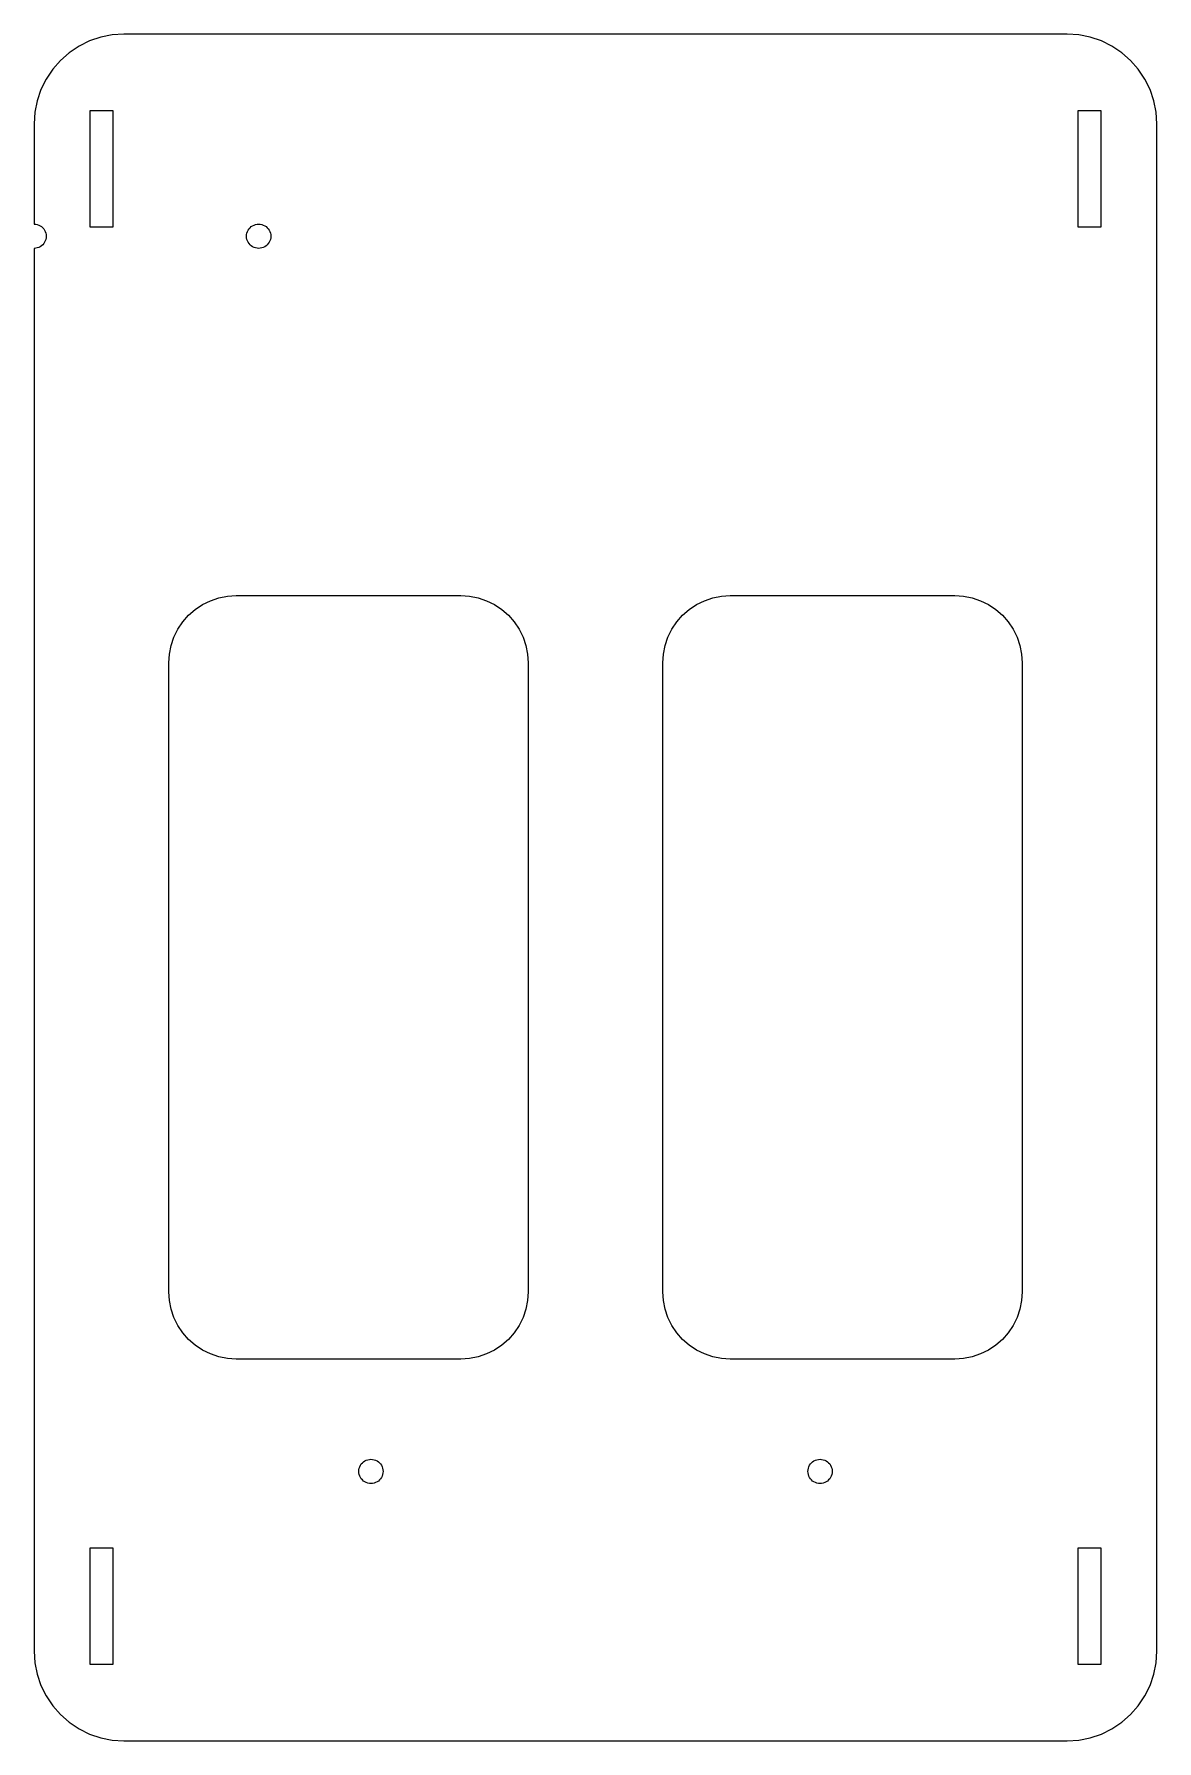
# Model space of a CAD drawing. Header units: metres. Extents: x -125 to 125, y -420 to -40.
import ezdxf

# ---------------------------------------------------------------- set-up
doc = ezdxf.new("R2010")
doc.units = ezdxf.units.M

msp = doc.modelspace()

# ---------------------------------------------------------------- linework, layer by layer
for p, q in [((-112.654, -41.5224), (-115, -42.6795)), ((-110.176, -40.6815), (-112.654, -41.5224)), ((-107.611, -40.1711), (-110.176, -40.6815)), ((-105, -40), (-107.611, -40.1711)), ((105, -40), (-105, -40)), ((107.611, -40.1711), (105, -40)), ((110.176, -40.6815), (107.611, -40.1711)), ((112.654, -41.5224), (110.176, -40.6815)), ((115, -42.6795), (112.654, -41.5224)), ((-117.175, -44.1329), (-119.142, -45.8579)), ((-115, -42.6795), (-117.175, -44.1329)), ((117.175, -44.1329), (115, -42.6795)), ((119.142, -45.8579), (117.175, -44.1329)), ((-120.867, -47.8248), (-122.321, -50)), ((-119.142, -45.8579), (-120.867, -47.8248)), ((120.867, -47.8248), (119.142, -45.8579)), ((122.321, -50), (120.867, -47.8248)), ((-123.478, -52.3463), (-124.319, -54.8236)), ((-122.321, -50), (-123.478, -52.3463)), ((123.478, -52.3463), (122.321, -50)), ((124.319, -54.8236), (123.478, -52.3463)), ((-124.319, -54.8236), (-124.829, -57.3895)), ((-112.5, -83), (-112.5, -57)), ((-112.5, -57), (-107.5, -57)), ((-107.5, -57), (-107.5, -83)), ((107.5, -83), (107.5, -57)), ((107.5, -57), (112.5, -57)), ((112.5, -57), (112.5, -83)), ((124.829, -57.3895), (124.319, -54.8236)), ((-124.829, -57.3895), (-125, -60)), ((-125, -60), (-125, -82.3)), ((125, -60), (124.829, -57.3895)), ((125, -400), (125, -60)), ((-125, -82.3), (-124.648, -82.3231)), ((-124.648, -82.3231), (-124.301, -82.392)), ((-124.301, -82.392), (-123.967, -82.5055)), ((-123.967, -82.5055), (-123.65, -82.6617)), ((-123.65, -82.6617), (-123.356, -82.8579)), ((-123.356, -82.8579), (-123.091, -83.0908)), ((-123.091, -83.0908), (-122.858, -83.3563)), ((-122.858, -83.3563), (-122.662, -83.65)), ((-107.5, -83), (-112.5, -83)), ((-77.3383, -83.65), (-77.142, -83.3563)), ((-77.142, -83.3563), (-76.9092, -83.0908)), ((-76.9092, -83.0908), (-76.6436, -82.8579)), ((-76.6436, -82.8579), (-76.35, -82.6617)), ((-76.35, -82.6617), (-76.0332, -82.5055)), ((-76.0332, -82.5055), (-75.6988, -82.392)), ((-75.6988, -82.392), (-75.3524, -82.3231)), ((-75.3524, -82.3231), (-75, -82.3)), ((-75, -82.3), (-74.6476, -82.3231)), ((-74.6476, -82.3231), (-74.3012, -82.392)), ((-74.3012, -82.392), (-73.9668, -82.5055)), ((-73.9668, -82.5055), (-73.65, -82.6617)), ((-73.65, -82.6617), (-73.3563, -82.8579)), ((-73.3563, -82.8579), (-73.0908, -83.0908)), ((-73.0908, -83.0908), (-72.8579, -83.3563)), ((-72.8579, -83.3563), (-72.6617, -83.65)), ((112.5, -83), (107.5, -83)), ((-123.65, -87.3383), (-123.967, -87.4945)), ((-123.356, -87.142), (-123.65, -87.3383)), ((-123.091, -86.9092), (-123.356, -87.142)), ((-122.858, -86.6436), (-123.091, -86.9092)), ((-122.662, -86.35), (-122.858, -86.6436)), ((-122.662, -83.65), (-122.506, -83.9668)), ((-122.506, -86.0332), (-122.662, -86.35)), ((-122.506, -83.9668), (-122.392, -84.3012)), ((-122.392, -85.6988), (-122.506, -86.0332)), ((-122.392, -84.3012), (-122.323, -84.6476)), ((-122.323, -85.3524), (-122.392, -85.6988)), ((-122.323, -84.6476), (-122.3, -85)), ((-122.3, -85), (-122.323, -85.3524)), ((-77.7, -85), (-77.6769, -84.6476)), ((-77.6769, -85.3524), (-77.7, -85)), ((-77.6769, -84.6476), (-77.608, -84.3012)), ((-77.608, -85.6988), (-77.6769, -85.3524)), ((-77.608, -84.3012), (-77.4945, -83.9668)), ((-77.4945, -86.0332), (-77.608, -85.6988)), ((-77.4945, -83.9668), (-77.3383, -83.65)), ((-77.3383, -86.35), (-77.4945, -86.0332)), ((-77.142, -86.6436), (-77.3383, -86.35)), ((-76.9092, -86.9092), (-77.142, -86.6436)), ((-76.6436, -87.142), (-76.9092, -86.9092)), ((-76.35, -87.3383), (-76.6436, -87.142)), ((-76.0332, -87.4945), (-76.35, -87.3383)), ((-73.65, -87.3383), (-73.9668, -87.4945)), ((-73.3563, -87.142), (-73.65, -87.3383)), ((-73.0908, -86.9092), (-73.3563, -87.142)), ((-72.8579, -86.6436), (-73.0908, -86.9092)), ((-72.6617, -86.35), (-72.8579, -86.6436)), ((-72.6617, -83.65), (-72.5055, -83.9668)), ((-72.5055, -86.0332), (-72.6617, -86.35)), ((-72.5055, -83.9668), (-72.392, -84.3012)), ((-72.392, -85.6988), (-72.5055, -86.0332)), ((-72.392, -84.3012), (-72.3231, -84.6476)), ((-72.3231, -85.3524), (-72.392, -85.6988)), ((-72.3231, -84.6476), (-72.3, -85)), ((-72.3, -85), (-72.3231, -85.3524)), ((-124.648, -87.6769), (-125, -87.7)), ((-125, -87.7), (-125, -400)), ((-124.301, -87.608), (-124.648, -87.6769)), ((-123.967, -87.4945), (-124.301, -87.608)), ((-75.6988, -87.608), (-76.0332, -87.4945)), ((-75.3524, -87.6769), (-75.6988, -87.608)), ((-75, -87.7), (-75.3524, -87.6769)), ((-74.6476, -87.6769), (-75, -87.7)), ((-74.3012, -87.608), (-74.6476, -87.6769)), ((-73.9668, -87.4945), (-74.3012, -87.608)), ((-89.1314, -168.1), (-87.5, -167.01)), ((-87.5, -167.01), (-85.7402, -166.142)), ((-85.7402, -166.142), (-83.8823, -165.511)), ((-83.8823, -165.511), (-81.9579, -165.128)), ((-81.9579, -165.128), (-80, -165)), ((-80, -165), (-30, -165)), ((-30, -165), (-28.0421, -165.128)), ((-28.0421, -165.128), (-26.1177, -165.511)), ((-26.1177, -165.511), (-24.2598, -166.142)), ((-24.2598, -166.142), (-22.5, -167.01)), ((-22.5, -167.01), (-20.8686, -168.1)), ((20.8686, -168.1), (22.5, -167.01)), ((22.5, -167.01), (24.2598, -166.142)), ((24.2598, -166.142), (26.1177, -165.511)), ((26.1177, -165.511), (28.0421, -165.128)), ((28.0421, -165.128), (30, -165)), ((30, -165), (80, -165)), ((80, -165), (81.9579, -165.128)), ((81.9579, -165.128), (83.8823, -165.511)), ((83.8823, -165.511), (85.7402, -166.142)), ((85.7402, -166.142), (87.5, -167.01)), ((87.5, -167.01), (89.1314, -168.1)), ((-92.9904, -172.5), (-91.9003, -170.869)), ((-91.9003, -170.869), (-90.6066, -169.393)), ((-90.6066, -169.393), (-89.1314, -168.1)), ((-20.8686, -168.1), (-19.3934, -169.393)), ((-19.3934, -169.393), (-18.0997, -170.869)), ((-18.0997, -170.869), (-17.0096, -172.5)), ((17.0096, -172.5), (18.0997, -170.869)), ((18.0997, -170.869), (19.3934, -169.393)), ((19.3934, -169.393), (20.8686, -168.1)), ((89.1314, -168.1), (90.6066, -169.393)), ((90.6066, -169.393), (91.9003, -170.869)), ((91.9003, -170.869), (92.9904, -172.5)), ((-94.4889, -176.118), (-93.8582, -174.26)), ((-93.8582, -174.26), (-92.9904, -172.5)), ((-17.0096, -172.5), (-16.1418, -174.26)), ((-16.1418, -174.26), (-15.5111, -176.118)), ((15.5111, -176.118), (16.1418, -174.26)), ((16.1418, -174.26), (17.0096, -172.5)), ((92.9904, -172.5), (93.8582, -174.26)), ((93.8582, -174.26), (94.4889, -176.118)), ((-95, -180), (-94.8717, -178.042)), ((-94.8717, -178.042), (-94.4889, -176.118)), ((-15.5111, -176.118), (-15.1283, -178.042)), ((-15.1283, -178.042), (-15, -180)), ((15, -180), (15.1283, -178.042)), ((15.1283, -178.042), (15.5111, -176.118)), ((94.4889, -176.118), (94.8717, -178.042)), ((94.8717, -178.042), (95, -180)), ((-95, -320), (-95, -180)), ((-15, -180), (-15, -320)), ((15, -320), (15, -180)), ((95, -180), (95, -320)), ((-94.8717, -321.958), (-95, -320)), ((-94.4889, -323.882), (-94.8717, -321.958)), ((-15.1283, -321.958), (-15.5111, -323.882)), ((-15, -320), (-15.1283, -321.958)), ((15.1283, -321.958), (15, -320)), ((15.5111, -323.882), (15.1283, -321.958)), ((94.8717, -321.958), (94.4889, -323.882)), ((95, -320), (94.8717, -321.958)), ((-93.8582, -325.74), (-94.4889, -323.882)), ((-92.9904, -327.5), (-93.8582, -325.74)), ((-16.1418, -325.74), (-17.0096, -327.5)), ((-15.5111, -323.882), (-16.1418, -325.74)), ((16.1418, -325.74), (15.5111, -323.882)), ((17.0096, -327.5), (16.1418, -325.74)), ((93.8582, -325.74), (92.9904, -327.5)), ((94.4889, -323.882), (93.8582, -325.74)), ((-91.9003, -329.131), (-92.9904, -327.5)), ((-90.6066, -330.607), (-91.9003, -329.131)), ((-18.0997, -329.131), (-19.3934, -330.607)), ((-17.0096, -327.5), (-18.0997, -329.131)), ((18.0997, -329.131), (17.0096, -327.5)), ((19.3934, -330.607), (18.0997, -329.131)), ((91.9003, -329.131), (90.6066, -330.607)), ((92.9904, -327.5), (91.9003, -329.131)), ((-89.1314, -331.9), (-90.6066, -330.607)), ((-87.5, -332.99), (-89.1314, -331.9)), ((-85.7402, -333.858), (-87.5, -332.99)), ((-83.8823, -334.489), (-85.7402, -333.858)), ((-24.2598, -333.858), (-26.1177, -334.489)), ((-22.5, -332.99), (-24.2598, -333.858)), ((-20.8686, -331.9), (-22.5, -332.99)), ((-19.3934, -330.607), (-20.8686, -331.9)), ((20.8686, -331.9), (19.3934, -330.607)), ((22.5, -332.99), (20.8686, -331.9)), ((24.2598, -333.858), (22.5, -332.99)), ((26.1177, -334.489), (24.2598, -333.858)), ((85.7402, -333.858), (83.8823, -334.489)), ((87.5, -332.99), (85.7402, -333.858)), ((89.1314, -331.9), (87.5, -332.99)), ((90.6066, -330.607), (89.1314, -331.9)), ((-81.9579, -334.872), (-83.8823, -334.489)), ((-80, -335), (-81.9579, -334.872)), ((-30, -335), (-80, -335)), ((-28.0421, -334.872), (-30, -335)), ((-26.1177, -334.489), (-28.0421, -334.872)), ((28.0421, -334.872), (26.1177, -334.489)), ((30, -335), (28.0421, -334.872)), ((80, -335), (30, -335)), ((81.9579, -334.872), (80, -335)), ((83.8823, -334.489), (81.9579, -334.872)), ((-52.7, -360), (-52.6769, -359.648)), ((-52.6769, -360.352), (-52.7, -360)), ((-52.6769, -359.648), (-52.608, -359.301)), ((-52.608, -360.699), (-52.6769, -360.352)), ((-52.608, -359.301), (-52.4945, -358.967)), ((-52.4945, -361.033), (-52.608, -360.699)), ((-52.4945, -358.967), (-52.3383, -358.65)), ((-52.3383, -358.65), (-52.142, -358.356)), ((-52.142, -358.356), (-51.9092, -358.091)), ((-51.9092, -358.091), (-51.6436, -357.858)), ((-51.6436, -357.858), (-51.35, -357.662)), ((-51.35, -357.662), (-51.0332, -357.506)), ((-51.0332, -357.506), (-50.6988, -357.392)), ((-50.6988, -357.392), (-50.3524, -357.323)), ((-50.3524, -357.323), (-50, -357.3)), ((-50, -357.3), (-49.6476, -357.323)), ((-49.6476, -357.323), (-49.3012, -357.392)), ((-49.3012, -357.392), (-48.9668, -357.506)), ((-48.9668, -357.506), (-48.65, -357.662)), ((-48.65, -357.662), (-48.3563, -357.858)), ((-48.3563, -357.858), (-48.0908, -358.091)), ((-48.0908, -358.091), (-47.8579, -358.356)), ((-47.8579, -358.356), (-47.6617, -358.65)), ((-47.6617, -358.65), (-47.5055, -358.967)), ((-47.5055, -358.967), (-47.392, -359.301)), ((-47.392, -360.699), (-47.5055, -361.033)), ((-47.392, -359.301), (-47.3231, -359.648)), ((-47.3231, -360.352), (-47.392, -360.699)), ((-47.3231, -359.648), (-47.3, -360)), ((-47.3, -360), (-47.3231, -360.352)), ((47.3, -360), (47.3231, -359.648)), ((47.3231, -360.352), (47.3, -360)), ((47.3231, -359.648), (47.392, -359.301)), ((47.392, -360.699), (47.3231, -360.352)), ((47.392, -359.301), (47.5055, -358.967)), ((47.5055, -361.033), (47.392, -360.699)), ((47.5055, -358.967), (47.6617, -358.65)), ((47.6617, -358.65), (47.8579, -358.356)), ((47.8579, -358.356), (48.0908, -358.091)), ((48.0908, -358.091), (48.3563, -357.858)), ((48.3563, -357.858), (48.65, -357.662)), ((48.65, -357.662), (48.9668, -357.506)), ((48.9668, -357.506), (49.3012, -357.392)), ((49.3012, -357.392), (49.6476, -357.323)), ((49.6476, -357.323), (50, -357.3)), ((50, -357.3), (50.3524, -357.323)), ((50.3524, -357.323), (50.6988, -357.392)), ((50.6988, -357.392), (51.0332, -357.506)), ((51.0332, -357.506), (51.35, -357.662)), ((51.35, -357.662), (51.6436, -357.858)), ((51.6436, -357.858), (51.9092, -358.091)), ((51.9092, -358.091), (52.142, -358.356)), ((52.142, -358.356), (52.3383, -358.65)), ((52.3383, -358.65), (52.4945, -358.967)), ((52.4945, -358.967), (52.608, -359.301)), ((52.608, -360.699), (52.4945, -361.033)), ((52.608, -359.301), (52.6769, -359.648)), ((52.6769, -360.352), (52.608, -360.699)), ((52.6769, -359.648), (52.7, -360)), ((52.7, -360), (52.6769, -360.352)), ((-52.3383, -361.35), (-52.4945, -361.033)), ((-52.142, -361.644), (-52.3383, -361.35)), ((-51.9092, -361.909), (-52.142, -361.644)), ((-51.6436, -362.142), (-51.9092, -361.909)), ((-51.35, -362.338), (-51.6436, -362.142)), ((-51.0332, -362.494), (-51.35, -362.338)), ((-50.6988, -362.608), (-51.0332, -362.494)), ((-50.3524, -362.677), (-50.6988, -362.608)), ((-50, -362.7), (-50.3524, -362.677)), ((-49.6476, -362.677), (-50, -362.7)), ((-49.3012, -362.608), (-49.6476, -362.677)), ((-48.9668, -362.494), (-49.3012, -362.608)), ((-48.65, -362.338), (-48.9668, -362.494)), ((-48.3563, -362.142), (-48.65, -362.338)), ((-48.0908, -361.909), (-48.3563, -362.142)), ((-47.8579, -361.644), (-48.0908, -361.909)), ((-47.6617, -361.35), (-47.8579, -361.644)), ((-47.5055, -361.033), (-47.6617, -361.35)), ((47.6617, -361.35), (47.5055, -361.033)), ((47.8579, -361.644), (47.6617, -361.35)), ((48.0908, -361.909), (47.8579, -361.644)), ((48.3563, -362.142), (48.0908, -361.909)), ((48.65, -362.338), (48.3563, -362.142)), ((48.9668, -362.494), (48.65, -362.338)), ((49.3012, -362.608), (48.9668, -362.494)), ((49.6476, -362.677), (49.3012, -362.608)), ((50, -362.7), (49.6476, -362.677)), ((50.3524, -362.677), (50, -362.7)), ((50.6988, -362.608), (50.3524, -362.677)), ((51.0332, -362.494), (50.6988, -362.608)), ((51.35, -362.338), (51.0332, -362.494)), ((51.6436, -362.142), (51.35, -362.338)), ((51.9092, -361.909), (51.6436, -362.142)), ((52.142, -361.644), (51.9092, -361.909)), ((52.3383, -361.35), (52.142, -361.644)), ((52.4945, -361.033), (52.3383, -361.35)), ((-112.5, -403), (-112.5, -377)), ((-112.5, -377), (-107.5, -377)), ((-107.5, -377), (-107.5, -403)), ((107.5, -403), (107.5, -377)), ((107.5, -377), (112.5, -377)), ((112.5, -377), (112.5, -403)), ((-125, -400), (-124.829, -402.611)), ((-124.829, -402.611), (-124.319, -405.176)), ((124.319, -405.176), (124.829, -402.611)), ((124.829, -402.611), (125, -400)), ((-124.319, -405.176), (-123.478, -407.654)), ((-107.5, -403), (-112.5, -403)), ((112.5, -403), (107.5, -403)), ((123.478, -407.654), (124.319, -405.176)), ((-123.478, -407.654), (-122.321, -410)), ((-122.321, -410), (-120.867, -412.175)), ((120.867, -412.175), (122.321, -410)), ((122.321, -410), (123.478, -407.654)), ((-120.867, -412.175), (-119.142, -414.142)), ((-119.142, -414.142), (-117.175, -415.867)), ((117.175, -415.867), (119.142, -414.142)), ((119.142, -414.142), (120.867, -412.175)), ((-117.175, -415.867), (-115, -417.321)), ((-115, -417.321), (-112.654, -418.478)), ((112.654, -418.478), (115, -417.321)), ((115, -417.321), (117.175, -415.867)), ((-112.654, -418.478), (-110.176, -419.319)), ((-110.176, -419.319), (-107.611, -419.829)), ((-107.611, -419.829), (-105, -420)), ((-105, -420), (105, -420)), ((105, -420), (107.611, -419.829)), ((107.611, -419.829), (110.176, -419.319)), ((110.176, -419.319), (112.654, -418.478))]:
    msp.add_line(p, q)

doc.saveas('drawing.dxf')
